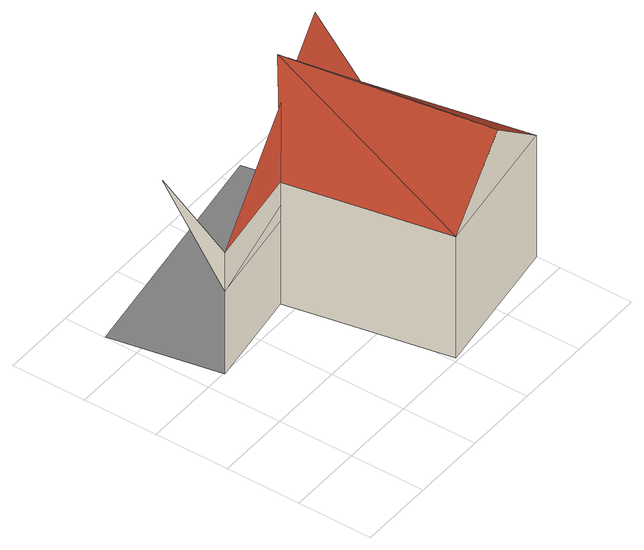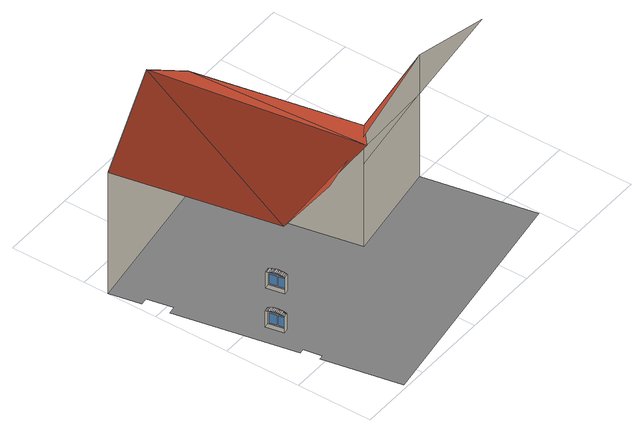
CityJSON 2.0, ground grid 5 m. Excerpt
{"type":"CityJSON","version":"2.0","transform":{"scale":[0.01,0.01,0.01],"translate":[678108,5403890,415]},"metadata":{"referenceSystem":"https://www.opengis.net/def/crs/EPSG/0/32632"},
"CityObjects":{
"building1":{"type":"Building","attributes":{"measuredHeight":13.19},"geometry":[{"type":"MultiSurface","lod":"3","boundaries":[[[0,1,2]],[[3,4,5,6,2]],[[7,0,2,8]],[[8,2,6]],[[9,7,8,6,5,10,11,12,13]],[[9,14,7]],[[14,9,15]],[[16,17,0,7]],[[18,9,13,19]],[[15,9,18]],[[20,21,22,23,24,25,26,27,28,29,19,13,12,11,10,5,4]],[[15,16,14]],[[16,15,18]],[[30,31,32,33,34,35,36,37,38]],[[39,40,41,42,43,44,45,46,47]],[[48,49,50,51]],[[52,53,54,55]],[[56,57,58,59]],[[60,61,62,63]],[[64,65,66,67,68,69,70,71,72]],[[73,74,75,76,77,78,79,80,81]],[[82,83,84,85]],[[86,87,88,89]],[[90,82,85,91]],[[92,86,89,93]],[[94,90,91,95]],[[96,92,93,97]],[[98,94,95,99]],[[100,96,97,101]],[[102,98,99,103]],[[104,100,101,105]],[[106,102,103,107]],[[108,104,105,109]],[[110,106,107,111]],[[112,108,109,113]],[[83,114,115,84]],[[87,116,117,88]],[[118,110,111,119]],[[120,112,113,121]],[[122,118,119,123]],[[124,120,121,125]],[[126,122,123,127]],[[128,124,125,129]],[[130,126,127,131]],[[132,128,129,133]],[[134,130,131,135]],[[136,132,133,137]],[[138,134,135,139]],[[140,136,137,141]],[[114,138,139,115]],[[116,140,141,117]]],"semantics":{"surfaces":[{"type":"WallSurface"},{"type":"RoofSurface","klumMaterialClass":"Ceramic","klumMaterialIndex":"D201","materialUncertainty":0.3},{"type":"GroundSurface"},{"type":"Window","@cityeditor:layer":"Unclassified.LoD3","frameMaterialClass":"Plastic","paneMaterialClass":"Glass","frameMaterialUncertainty":0.3},{"type":"OuterCeilingSurface"},{"type":"OuterFloorSurface"}],"values":[0,0,0,0,0,1,1,1,0,0,2,1,1,3,3,3,3,3,3,3,3,0,0,4,4,4,4,4,4,4,4,4,4,4,4,5,5,4,4,4,4,4,4,4,4,4,4,4,4,0,0]}}]}
},
"vertices":[
[150,992,971],[70,1370,1376],[150,992,680],[150,992,352],[150,992,61],[821,1093,61],[821,1093,680],[821,1093,971],[821,1093,799],[1029,18,971],[870,841,61],[884,771,61],[1008,129,61],[1029,18,61],[1326,1482,1378],[1535,94,1378],[1791,1240,971],[1737,1519,1380],[1999,164,971],[1999,164,61],[8,1726,61],[1649,1975,61],[1748,1463,61],[1716,1457,61],[1739,1337,61],[1771,1343,61],[1926,544,61],[1877,535,61],[1910,362,61],[1959,371,61],[1778,1132,561],[1770,1177,561],[1770,1177,593],[1771,1172,593],[1772,1163,592],[1774,1154,590],[1776,1145,587],[1778,1135,583],[1778,1132,582],[1778,1132,268],[1770,1177,268],[1770,1177,300],[1771,1172,299],[1772,1163,298],[1774,1154,296],[1776,1145,294],[1778,1135,290],[1778,1132,288],[1778,1132,479],[1770,1177,479],[1770,1177,551],[1778,1132,551],[1778,1132,185],[1770,1177,185],[1770,1177,258],[1778,1132,258],[1759,1232,551],[1768,1186,551],[1768,1186,479],[1759,1232,479],[1759,1232,258],[1768,1186,258],[1768,1186,185],[1759,1232,185],[1767,1191,593],[1768,1186,593],[1768,1186,561],[1759,1232,561],[1759,1232,582],[1760,1228,583],[1762,1219,587],[1763,1210,590],[1765,1201,592],[1767,1191,299],[1768,1186,300],[1768,1186,268],[1759,1232,268],[1759,1232,288],[1760,1228,290],[1762,1219,294],[1763,1210,296],[1765,1201,298],[1813,1125,295],[1813,1125,175],[1781,1119,175],[1781,1119,295],[1813,1128,588],[1813,1128,469],[1780,1122,469],[1780,1122,588],[1811,1135,299],[1779,1129,299],[1811,1138,593],[1778,1132,593],[1810,1145,303],[1777,1138,303],[1809,1148,596],[1777,1142,596],[1808,1155,306],[1775,1148,306],[1807,1158,599],[1775,1151,599],[1806,1165,308],[1773,1158,308],[1805,1168,602],[1773,1162,602],[1804,1175,309],[1771,1169,309],[1803,1178,603],[1771,1172,603],[1802,1185,310],[1769,1179,310],[1801,1188,603],[1769,1182,603],[1790,1245,175],[1758,1239,175],[1790,1248,469],[1757,1242,469],[1800,1195,309],[1767,1189,309],[1799,1198,603],[1767,1192,603],[1798,1205,308],[1765,1199,308],[1797,1208,602],[1765,1202,602],[1796,1215,306],[1764,1209,306],[1795,1218,599],[1763,1212,599],[1794,1225,303],[1762,1219,303],[1793,1229,596],[1761,1222,596],[1792,1235,299],[1760,1229,299],[1791,1238,593],[1759,1232,593],[1790,1245,295],[1758,1239,295],[1790,1248,588],[1757,1242,588]
]}
